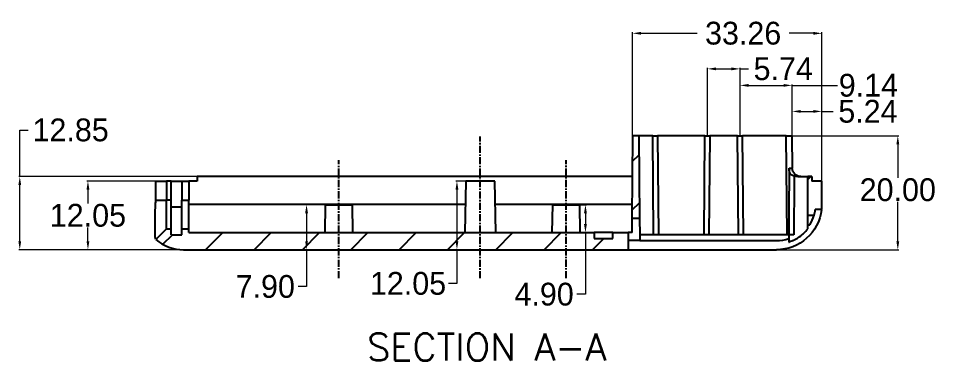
# Model space of a CAD drawing. Extents: x 129 to 859, y 362 to 693.
# Drawn here: x 158.4 to 319.7, y 362.3 to 422.4 of the extents above; entities that cross this region are included whole.
import ezdxf

# ---------------------------------------------------------------- set-up
doc = ezdxf.new("R2010")
doc.units = 0
doc.header["$MEASUREMENT"] = 0
doc.linetypes.add('CENTER', pattern=[2, 1.25, -0.25, 0.25, -0.25])
for name, color, linetype in [('1', 7, 'Continuous'), ('12', 7, 'Continuous'), ('TOP', 7, 'Continuous')]:
    doc.layers.add(name, color=color, linetype=linetype)
doc.styles.add('blockfont', font='simplex.shx', dxfattribs={"bigfont": 'bigfont'})
doc.dimstyles.get("Standard").update_dxf_attribs({"dimtxt": 0.18, "dimasz": 0.18, "dimexe": 0.18, "dimexo": 0.0625, "dimgap": 0.09, "dimtad": 0, "dimtih": 1, "dimtoh": 1, "dimdec": 4, "dimzin": 0, "dimdsep": 46, "dimtxsty": 'Standard', "dimcen": 0.09, "dimadec": 0, "dimazin": 0, "dimtfac": 1, "dimtdec": 4, "dimtofl": 0, "dimtmove": 0, "dimatfit": 3, "dimfxl": 0, "dimtolj": 1, "dimtzin": 0, "dimarcsym": 0})

# ---------------------------------------------------------------- blocks, each defined once
blk = doc.blocks.new('HATCH1')
at = {"color": 9, "linetype": 'Continuous'}
for p, q in [((266.297322, 397.3304), (267.413565, 398.445528)), ((297.036233, 394.11442), (297.561555, 394.639217)), ((266.222658, 388.774769), (267.486939, 390.037786)), ((183.778006, 382.741898), (185.460617, 384.422828)), ((191.313899, 381.789217), (194.3169, 384.789217)), ((199.803426, 381.789217), (202.806428, 384.789217)), ((208.292953, 381.789217), (211.295955, 384.789217)), ((216.78248, 381.789217), (219.785482, 384.789217)), ((225.272008, 381.789217), (228.275009, 384.789217)), ((233.761535, 381.789217), (236.764536, 384.789217)), ((242.251062, 381.789217), (245.254064, 384.789217)), ((250.740589, 381.789217), (253.743591, 384.789217)), ((259.230116, 381.789217), (261.232117, 383.789217))]:
    blk.add_line(p, q, dxfattribs=at)
blk = doc.blocks.new('*D10')
at = {"color": 0, "linetype": 'Continuous', "lineweight": 0}
for p, q in [((289.49, 401.79), (313.04, 401.79)), ((312.86, 400.29), (312.86, 394.39)), ((312.86, 383.29), (312.86, 390.21)), ((291.6, 381.79), (313.04, 381.79))]:
    blk.add_line(p, q, dxfattribs=at)
for points in [[(312.61, 400.29), (313.11, 400.29), (312.86, 401.79)], [(312.61, 383.29), (313.11, 383.29), (312.86, 381.79)]]:
    blk.add_solid(points, dxfattribs=at)
at = {"layer": 'Defpoints', "color": 0, "linetype": 'Continuous', "lineweight": 0}
for p in [(289.43, 401.79), (312.86, 401.79), (291.54, 381.79)]:
    blk.add_point(p, dxfattribs=at)
at = {"color": 0, "linetype": 'Continuous', "lineweight": 0, "insert": (312.86, 392.3), "char_height": 4, "attachment_point": 5}
blk.add_mtext('\\A1;20.00', dxfattribs=at)
blk = doc.blocks.new('*D11')
at = {"color": 0, "linetype": 'Continuous', "lineweight": 0}
for p, q in [((183.42, 393.84), (170.46, 393.84)), ((170.64, 392.34), (170.64, 389.9)), ((170.64, 383.29), (170.64, 385.72)), ((187.37, 381.79), (170.46, 381.79))]:
    blk.add_line(p, q, dxfattribs=at)
for points in [[(170.39, 392.34), (170.89, 392.34), (170.64, 393.84)], [(170.39, 383.29), (170.89, 383.29), (170.64, 381.79)]]:
    blk.add_solid(points, dxfattribs=at)
at = {"layer": 'Defpoints', "color": 0, "linetype": 'Continuous', "lineweight": 0}
for p in [(183.49, 393.84), (170.64, 381.79), (187.44, 381.79)]:
    blk.add_point(p, dxfattribs=at)
at = {"color": 0, "linetype": 'Continuous', "lineweight": 0, "insert": (170.64, 387.81), "char_height": 4, "attachment_point": 5}
blk.add_mtext('\\A1;12.05', dxfattribs=at)
blk = doc.blocks.new('*D12')
at = {"color": 0, "linetype": 'Continuous', "lineweight": 0}
for p, q in [((158.67, 394.64), (158.67, 402.8)), ((158.67, 402.8), (160.17, 402.8)), ((189.77, 394.64), (158.49, 394.64)), ((158.67, 383.29), (158.67, 393.14)), ((187.31, 381.79), (158.49, 381.79))]:
    blk.add_line(p, q, dxfattribs=at)
for points in [[(158.42, 393.14), (158.92, 393.14), (158.67, 394.64)], [(158.42, 383.29), (158.92, 383.29), (158.67, 381.79)]]:
    blk.add_solid(points, dxfattribs=at)
at = {"layer": 'Defpoints', "color": 0, "linetype": 'Continuous', "lineweight": 0}
for p in [(189.84, 394.64), (158.67, 381.79), (187.37, 381.79)]:
    blk.add_point(p, dxfattribs=at)
at = {"color": 0, "linetype": 'Continuous', "lineweight": 0, "insert": (167.6, 402.8), "char_height": 4, "attachment_point": 5}
blk.add_mtext('\\A1;12.85', dxfattribs=at)
blk = doc.blocks.new('*D19')
at = {"color": 0, "linetype": 'Continuous', "lineweight": 0}
for p, q in [((266.27, 394.6), (266.27, 419.96)), ((267.77, 419.78), (277.61, 419.78)), ((298.04, 419.78), (293.79, 419.78)), ((299.54, 393.9), (299.54, 419.96))]:
    blk.add_line(p, q, dxfattribs=at)
for points in [[(267.77, 420.03), (267.77, 419.53), (266.27, 419.78)], [(298.04, 420.03), (298.04, 419.53), (299.54, 419.78)]]:
    blk.add_solid(points, dxfattribs=at)
at = {"layer": 'Defpoints', "color": 0, "linetype": 'Continuous', "lineweight": 0}
for p in [(299.54, 419.78), (266.27, 394.54), (299.54, 393.84)]:
    blk.add_point(p, dxfattribs=at)
at = {"color": 0, "linetype": 'Continuous', "lineweight": 0, "insert": (285.7, 419.78), "char_height": 4, "attachment_point": 5}
blk.add_mtext('\\A1;33.26', dxfattribs=at)
blk = doc.blocks.new('*D20')
at = {"color": 0, "linetype": 'Continuous', "lineweight": 0}
for p, q in [((294.3, 399.02), (294.3, 406.25)), ((295.8, 406.07), (298.04, 406.07)), ((299.54, 404.35), (299.54, 406.25)), ((299.54, 406.07), (301.53, 406.07))]:
    blk.add_line(p, q, dxfattribs=at)
for points in [[(295.8, 406.32), (295.8, 405.82), (294.3, 406.07)], [(298.04, 406.32), (298.04, 405.82), (299.54, 406.07)]]:
    blk.add_solid(points, dxfattribs=at)
at = {"layer": 'Defpoints', "color": 0, "linetype": 'Continuous', "lineweight": 0}
for p in [(299.54, 406.07), (299.54, 404.28), (294.3, 398.96)]:
    blk.add_point(p, dxfattribs=at)
at = {"color": 0, "linetype": 'Continuous', "lineweight": 0, "insert": (307.62, 406.07), "char_height": 4, "attachment_point": 5}
blk.add_mtext('\\A1;5.24', dxfattribs=at)
blk = doc.blocks.new('*D21')
at = {"color": 0, "linetype": 'Continuous', "lineweight": 0}
for p, q in [((285.15, 401.85), (285.15, 410.82)), ((286.65, 410.64), (292.8, 410.64)), ((294.3, 399.08), (294.3, 410.82)), ((294.3, 410.64), (302.28, 410.64))]:
    blk.add_line(p, q, dxfattribs=at)
for points in [[(286.65, 410.89), (286.65, 410.39), (285.15, 410.64)], [(292.8, 410.89), (292.8, 410.39), (294.3, 410.64)]]:
    blk.add_solid(points, dxfattribs=at)
at = {"layer": 'Defpoints', "color": 0, "linetype": 'Continuous', "lineweight": 0}
for p in [(285.15, 410.64), (285.15, 401.79), (294.3, 399.02)]:
    blk.add_point(p, dxfattribs=at)
at = {"color": 0, "linetype": 'Continuous', "lineweight": 0, "insert": (307.7, 410.64), "char_height": 4, "attachment_point": 5}
blk.add_mtext('\\A1;9.14', dxfattribs=at)
blk = doc.blocks.new('*D22')
at = {"color": 0, "linetype": 'Continuous', "lineweight": 0}
for p, q in [((279.42, 401.85), (279.42, 413.72)), ((280.92, 413.54), (283.65, 413.54)), ((285.15, 401.85), (285.15, 413.72)), ((285.15, 413.54), (286.65, 413.54))]:
    blk.add_line(p, q, dxfattribs=at)
for points in [[(280.92, 413.79), (280.92, 413.29), (279.42, 413.54)], [(283.65, 413.79), (283.65, 413.29), (285.15, 413.54)]]:
    blk.add_solid(points, dxfattribs=at)
at = {"layer": 'Defpoints', "color": 0, "linetype": 'Continuous', "lineweight": 0}
for p in [(285.15, 413.54), (279.42, 401.79), (285.15, 401.79)]:
    blk.add_point(p, dxfattribs=at)
at = {"color": 0, "linetype": 'Continuous', "lineweight": 0, "insert": (292.74, 413.54), "char_height": 4, "attachment_point": 5}
blk.add_mtext('\\A1;5.74', dxfattribs=at)
blk = doc.blocks.new('*D25')
at = {"color": 0, "linetype": 'Continuous', "lineweight": 0}
for p, q in [((217.04, 389.69), (208.85, 389.69)), ((209.03, 388.19), (209.03, 383.29)), ((214.64, 381.79), (208.85, 381.79)), ((209.03, 381.79), (209.03, 375.32)), ((209.03, 375.32), (207.53, 375.32))]:
    blk.add_line(p, q, dxfattribs=at)
for points in [[(208.78, 388.19), (209.28, 388.19), (209.03, 389.69)], [(208.78, 383.29), (209.28, 383.29), (209.03, 381.79)]]:
    blk.add_solid(points, dxfattribs=at)
at = {"layer": 'Defpoints', "color": 0, "linetype": 'Continuous', "lineweight": 0}
for p in [(217.1, 389.69), (209.03, 381.79), (214.7, 381.79)]:
    blk.add_point(p, dxfattribs=at)
at = {"color": 0, "linetype": 'Continuous', "lineweight": 0, "insert": (201.78, 375.32), "char_height": 4, "attachment_point": 5}
blk.add_mtext('\\A1;7.90', dxfattribs=at)
blk = doc.blocks.new('*D26')
at = {"color": 0, "linetype": 'Continuous', "lineweight": 0}
for p, q in [((239.47, 393.84), (235.26, 393.84)), ((235.44, 392.34), (235.44, 383.29)), ((238.65, 381.79), (235.26, 381.79)), ((235.44, 381.79), (235.44, 375.86)), ((235.44, 375.86), (233.94, 375.86))]:
    blk.add_line(p, q, dxfattribs=at)
for points in [[(235.19, 392.34), (235.69, 392.34), (235.44, 393.84)], [(235.19, 383.29), (235.69, 383.29), (235.44, 381.79)]]:
    blk.add_solid(points, dxfattribs=at)
at = {"layer": 'Defpoints', "color": 0, "linetype": 'Continuous', "lineweight": 0}
for p in [(239.54, 393.84), (235.44, 381.79), (238.71, 381.79)]:
    blk.add_point(p, dxfattribs=at)
at = {"color": 0, "linetype": 'Continuous', "lineweight": 0, "insert": (226.85, 375.86), "char_height": 4, "attachment_point": 5}
blk.add_mtext('\\A1;12.05', dxfattribs=at)
blk = doc.blocks.new('*D27')
at = {"color": 0, "linetype": 'Continuous', "lineweight": 0}
for p, q in [((254.66, 389.69), (258.19, 389.69)), ((258.01, 388.19), (258.01, 386.29)), ((254.66, 384.79), (258.19, 384.79)), ((258.01, 384.79), (258.01, 373.97)), ((258.01, 373.97), (256.51, 373.97))]:
    blk.add_line(p, q, dxfattribs=at)
for points in [[(257.76, 388.19), (258.26, 388.19), (258.01, 389.69)], [(257.76, 386.29), (258.26, 386.29), (258.01, 384.79)]]:
    blk.add_solid(points, dxfattribs=at)
at = {"layer": 'Defpoints', "color": 0, "linetype": 'Continuous', "lineweight": 0}
for p in [(254.6, 389.69), (254.6, 384.79), (258.01, 384.79)]:
    blk.add_point(p, dxfattribs=at)
at = {"color": 0, "linetype": 'Continuous', "lineweight": 0, "insert": (250.75, 373.97), "char_height": 4, "attachment_point": 5}
blk.add_mtext('\\A1;4.90', dxfattribs=at)

msp = doc.modelspace()

# ---------------------------------------------------------------- linework, layer by layer
at = {"layer": '1', "color": 43, "linetype": 'CENTER'}
for p, q in [((239.536, 376.787), (239.536, 401.689)), ((214.699, 376.794), (214.699, 397.539)), ((254.599, 376.799), (254.599, 397.539))]:
    msp.add_line(p, q, dxfattribs=at)
at = {"layer": '12', "color": 252, "linetype": 'Continuous'}
for p, q in [((266.21, 387.289), (266.336, 401.789)), ((267.384, 401.789), (266.336, 401.789)), ((267.384, 401.789), (267.511, 387.289)), ((269.822, 401.789), (267.384, 401.789)), ((269.974, 384.389), (269.822, 401.789)), ((269.822, 401.789), (270.688, 401.789)), ((270.688, 401.789), (270.84, 384.389)), ((278.985, 401.789), (270.688, 401.789)), ((278.833, 384.389), (278.985, 401.789)), ((278.985, 401.789), (279.851, 401.789)), ((279.851, 401.789), (279.699, 384.389)), ((284.722, 401.789), (279.851, 401.789)), ((284.874, 384.389), (284.722, 401.789)), ((284.722, 401.789), (285.588, 401.789)), ((285.74, 384.389), (285.588, 401.789)), ((293.274, 401.789), (285.588, 401.789)), ((293.426, 384.389), (293.274, 401.789)), ((293.274, 401.789), (294.274, 401.789)), ((294.274, 401.789), (294.323, 396.126)), ((182.539, 390.489), (182.539, 393.839)), ((182.539, 393.839), (184.436, 393.839)), ((184.436, 393.839), (184.436, 390.489)), ((185.236, 393.839), (184.436, 393.839)), ((185.236, 390.489), (185.236, 393.839)), ((185.236, 393.839), (187.136, 393.839)), ((187.136, 393.839), (187.136, 390.489)), ((187.136, 393.839), (188.336, 393.839)), ((188.336, 393.839), (188.336, 390.489)), ((189.836, 393.839), (188.336, 393.839)), ((189.836, 394.639), (189.836, 393.839)), ((266.273, 394.639), (189.836, 394.639)), ((236.987, 393.839), (236.829, 384.789)), ((242.085, 393.839), (236.987, 393.839)), ((242.243, 384.789), (242.085, 393.839)), ((297.736, 394.639), (297.036, 394.639)), ((297.036, 387.839), (297.036, 394.639)), ((297.736, 394.639), (297.736, 393.839)), ((299.536, 393.839), (297.736, 393.839)), ((299.536, 389.789), (299.536, 393.839)), ((182.539, 390.489), (184.436, 390.489)), ((184.436, 385.489), (184.436, 390.489)), ((185.236, 390.489), (184.436, 390.489)), ((185.236, 385.489), (185.236, 390.489)), ((187.136, 390.489), (188.336, 390.489)), ((187.136, 385.489), (187.136, 390.489)), ((188.336, 385.489), (188.336, 390.489)), ((185.236, 389.336), (187.136, 389.336)), ((188.336, 389.789), (236.917, 389.789)), ((212.299, 389.689), (212.213, 384.789)), ((212.299, 389.689), (217.099, 389.689)), ((217.184, 384.789), (217.099, 389.689)), ((242.156, 389.789), (266.23, 389.789)), ((252.199, 389.689), (252.113, 384.789)), ((252.199, 389.689), (256.999, 389.689)), ((257.084, 384.789), (256.999, 389.689)), ((299.48, 388.839), (298.371, 388.839)), ((182.436, 384.039), (182.436, 387.946)), ((266.188, 384.789), (266.21, 387.289)), ((267.511, 387.289), (266.21, 387.289)), ((267.511, 387.289), (267.536, 384.389)), ((297.036, 387.839), (298.155, 387.839)), ((297.036, 386.189), (297.036, 387.838)), ((184.436, 385.489), (185.236, 385.489)), ((185.236, 384.423), (185.236, 385.489)), ((187.136, 385.489), (188.336, 385.489)), ((187.136, 384.423), (187.136, 385.489)), ((188.336, 384.789), (188.336, 385.489)), ((297.036, 386.189), (297.423, 386.189)), ((297.036, 385.459), (297.036, 386.188)), ((185.236, 384.423), (187.136, 384.423)), ((188.336, 384.789), (259.536, 384.789)), ((259.536, 384.789), (259.536, 383.789)), ((262.836, 384.789), (259.536, 384.789)), ((262.836, 384.789), (265.536, 384.789)), ((262.836, 383.789), (262.836, 384.789)), ((265.536, 384.789), (265.536, 381.789)), ((266.188, 384.789), (265.536, 384.789)), ((267.536, 384.389), (267.536, 383.389)), ((293.733, 384.389), (267.536, 384.389)), ((293.733, 384.389), (293.727, 383.776)), ((259.536, 383.789), (262.836, 383.789)), ((267.536, 383.389), (265.536, 383.389)), ((267.536, 383.389), (291.536, 383.389)), ((293.727, 383.776), (293.722, 383.115)), ((187.436, 381.789), (265.536, 381.789)), ((265.536, 381.789), (291.536, 381.789))]:
    msp.add_line(p, q, dxfattribs=at)
msp.add_polyline3d([(293.779, 396.122, 0), (293.798, 396.121, 0), (293.817, 396.121, 0), (293.836, 396.121, 0), (293.855, 396.121, 0), (293.874, 396.121, 0), (293.892, 396.121, 0), (293.91, 396.121, 0), (293.927, 396.121, 0), (293.945, 396.121, 0), (293.962, 396.121, 0), (293.978, 396.121, 0), (293.995, 396.121, 0), (294.011, 396.121, 0), (294.027, 396.121, 0), (294.042, 396.121, 0), (294.057, 396.121, 0), (294.072, 396.121, 0), (294.086, 396.121, 0), (294.1, 396.121, 0), (294.114, 396.121, 0), (294.127, 396.121, 0), (294.14, 396.121, 0), (294.153, 396.121, 0), (294.165, 396.121, 0), (294.176, 396.121, 0), (294.188, 396.121, 0), (294.198, 396.121, 0), (294.209, 396.122, 0), (294.219, 396.122, 0), (294.228, 396.122, 0), (294.238, 396.122, 0), (294.246, 396.122, 0), (294.254, 396.122, 0), (294.262, 396.122, 0), (294.27, 396.123, 0), (294.276, 396.123, 0), (294.283, 396.123, 0), (294.289, 396.123, 0), (294.294, 396.123, 0), (294.299, 396.124, 0), (294.304, 396.124, 0), (294.308, 396.124, 0), (294.311, 396.124, 0), (294.315, 396.125, 0), (294.317, 396.125, 0), (294.319, 396.125, 0), (294.321, 396.125, 0), (294.322, 396.126, 0), (294.323, 396.126, 0)], dxfattribs=at)
at = {"layer": '12', "color": 252, "linetype": 'Continuous', "extrusion": (1e-16, 0, -1)}
for centre, radius, start, end in [((-295.823, 396.139), 1.5, 270, 359.5), ((-291.536, 389.789), 8, 186.81997, 270)]:
    msp.add_arc(centre, radius, start, end, dxfattribs=at)
at = {"layer": '12', "color": 252, "linetype": 'Continuous'}
for centre, radius, start, end in [((291.536, 389.789), 6.9, 343.58404, 352.08631), ((291.536, 389.789), 8, -6.81997, 0), ((291.536, 389.789), 6.9, 328.55102, 343.58404), ((187.436, 389.289), 7.5, 229.32563, 270), ((291.536, 389.789), 6.4, 270, 290.02124), ((291.536, 389.789), 7, 294.0402, 295.37693)]:
    msp.add_arc(centre, radius, start, end, dxfattribs=at)
for points, degree in [([(293.779, 396.122), (293.757, 392.211), (293.734, 388.3), (293.71, 384.389)], 3), ([(295.319, 394.639), (295.104, 394.639), (294.888, 394.67), (294.678, 394.717)], 3), ([(182.52, 389.789), (182.532, 390.023), (182.539, 390.257), (182.539, 390.489)], 3), ([(184.436, 385.489), (182.548, 383.601)], 1), ([(182.528, 383.618), (182.49, 383.651), (182.459, 383.792), (182.436, 384.039)], 3), ([(293.722, 383.115), (293.743, 383.124), (293.764, 383.133), (293.785, 383.142)], 3), ([(294.168, 383.301), (294.041, 383.247), (293.913, 383.194), (293.785, 383.142)], 3), ([(294.168, 383.301), (294.242, 383.332), (294.315, 383.364), (294.388, 383.396)], 3)]:
    msp.add_open_spline(points, degree=degree, dxfattribs=at)
for points, knots in [([(294.678, 394.717), (294.576, 394.74), (294.474, 394.772), (294.382, 394.813), (294.29, 394.854), (294.206, 394.906), (294.136, 394.968), (294.064, 395.031), (294.005, 395.105), (293.958, 395.186), (293.905, 395.278), (293.868, 395.381), (293.841, 395.49), (293.809, 395.621), (293.792, 395.762), (293.784, 395.906), (293.78, 395.977), (293.778, 396.049), (293.779, 396.122)], [0, 0, 0, 0, 0.1605369, 0.1605369, 0.1605369, 0.3208962, 0.3208962, 0.3208962, 0.4839118, 0.4839118, 0.4839118, 0.6680968, 0.6680968, 0.6680968, 0.8904007, 0.8904007, 0.8904007, 1, 1, 1, 1]), ([(294.678, 394.717), (294.678, 394.691), (294.678, 394.665), (294.677, 394.639), (294.672, 393.973), (294.666, 393.307), (294.66, 392.641), (294.637, 390.024), (294.614, 387.407), (294.591, 384.789), (294.59, 384.656), (294.589, 384.523), (294.588, 384.389)], [0, 0, 0, 0, 0.0075618, 0.0075618, 0.0075618, 0.2010158, 0.2010158, 0.2010158, 0.9612707, 0.9612707, 0.9612707, 1, 1, 1, 1]), ([(295.319, 394.639), (295.529, 394.639), (295.74, 394.639), (295.95, 394.639), (296.312, 394.639), (296.674, 394.639), (297.036, 394.639)], [0, 0, 0, 0, 0.3671885, 0.3671885, 0.3671885, 1, 1, 1, 1]), ([(182.436, 387.946), (182.447, 388.246), (182.459, 388.549), (182.487, 389.164), (182.503, 389.475), (182.52, 389.789)], [0, 0, 0, 0, 0.5, 0.5, 1, 1, 1, 1]), ([(295.116, 383.774), (295.26, 383.859), (295.401, 383.95), (295.679, 384.144), (295.815, 384.247), (296.083, 384.464), (296.213, 384.578), (296.59, 384.933), (296.822, 385.187), (297.036, 385.459)], [0, 0, 0, 0, 0.1976529, 0.1976529, 0.3982397, 0.3982397, 0.5988265, 0.5988265, 1, 1, 1, 1]), ([(294.588, 384.389), (294.447, 384.389), (294.305, 384.389), (294.164, 384.389), (294.02, 384.389), (293.876, 384.389), (293.733, 384.389)], [0, 0, 0, 0, 0.4959315, 0.4959315, 0.4959315, 1, 1, 1, 1]), ([(294.536, 383.465), (294.578, 383.485), (294.62, 383.505), (294.816, 383.603), (294.968, 383.686), (295.116, 383.774)], [0, 0, 0, 0, 0.2121206, 0.2121206, 1, 1, 1, 1])]:
    msp.add_open_spline(points, degree=3, knots=knots, dxfattribs=at)

# ---------------------------------------------------------------- block references
at = {"layer": '12', "color": 9, "linetype": 'Continuous'}
msp.add_blockref('HATCH1', (0, 0), dxfattribs=at)

# ---------------------------------------------------------------- texts
at = {"layer": 'TOP', "color": 95, "linetype": 'Continuous', "insert": (240.663, 362.325), "char_height": 4.7625, "attachment_point": 8, "line_spacing_factor": 0.903614, "style": 'blockfont'}
msp.add_mtext('\\W01.000;SECTION \\H4.76;A-A\\H3.17;', dxfattribs=at)

# ---------------------------------------------------------------- dimensions: what is measured, and where the dimension line sits
at = {"linetype": 'Continuous', "lineweight": 0}
for base, p1, p2, picture, middle in [((299.536, 419.779), (266.273, 394.539), (299.536, 393.839), '*D19', (285.699, 419.779)), ((285.155, 410.638), (294.299, 399.02), (285.155, 401.789), '*D21', (307.702, 410.638)), ((299.536, 406.067), (294.299, 398.958), (299.536, 404.283), '*D20', (307.623, 406.067))]:
    dim = msp.add_linear_dim(base=base, p1=p1, p2=p2, dimstyle='Standard', override={"dimtxt": 4, "dimasz": 1.5, "dimdec": 2, "dimdsep": 0, "dimtdec": 2, "dimlwd": 0, "dimlwe": 0}, dxfattribs=at)
    dim.commit()
    dim.dimension.update_dxf_attribs({"geometry": picture, "text_midpoint": middle, "dimtype": 160})
dim = msp.add_linear_dim(base=(285.155, 413.538), p1=(279.418, 401.789), p2=(285.155, 401.789), dimstyle='Standard', override={"dimtxt": 4, "dimasz": 1.5, "dimdec": 2, "dimdsep": 0, "dimtdec": 2, "dimlwd": 0, "dimlwe": 0}, dxfattribs=at)
dim.commit()
dim.dimension.update_dxf_attribs({"geometry": '*D22', "text_midpoint": (292.745, 413.538)})
for base, p1, p2, picture, middle in [((158.672, 381.789), (189.836, 394.639), (187.374, 381.789), '*D12', (167.596, 402.799)), ((312.864, 401.789), (291.536, 381.789), (289.431, 401.789), '*D10', (312.864, 392.298)), ((235.439, 381.789), (239.536, 393.839), (238.712, 381.789), '*D26', (226.849, 375.863)), ((209.034, 381.789), (217.099, 389.689), (214.699, 381.789), '*D25', (201.778, 375.322)), ((258.005, 384.789), (254.599, 389.689), (254.599, 384.789), '*D27', (250.749, 373.97))]:
    dim = msp.add_linear_dim(base=base, p1=p1, p2=p2, angle=90, dimstyle='Standard', override={"dimtxt": 4, "dimasz": 1.5, "dimdec": 2, "dimdsep": 0, "dimtdec": 2, "dimlwd": 0, "dimlwe": 0}, dxfattribs=at)
    dim.commit()
    dim.dimension.update_dxf_attribs({"geometry": picture, "text_midpoint": middle, "dimtype": 160})
dim = msp.add_linear_dim(base=(170.642, 381.789), p1=(183.487, 393.839), p2=(187.436, 381.789), angle=90, dimstyle='Standard', override={"dimtxt": 4, "dimasz": 1.5, "dimdec": 2, "dimdsep": 0, "dimtdec": 2, "dimlwd": 0, "dimlwe": 0}, dxfattribs=at)
dim.commit()
dim.dimension.update_dxf_attribs({"geometry": '*D11', "text_midpoint": (170.642, 387.814)})

doc.saveas('drawing.dxf')
